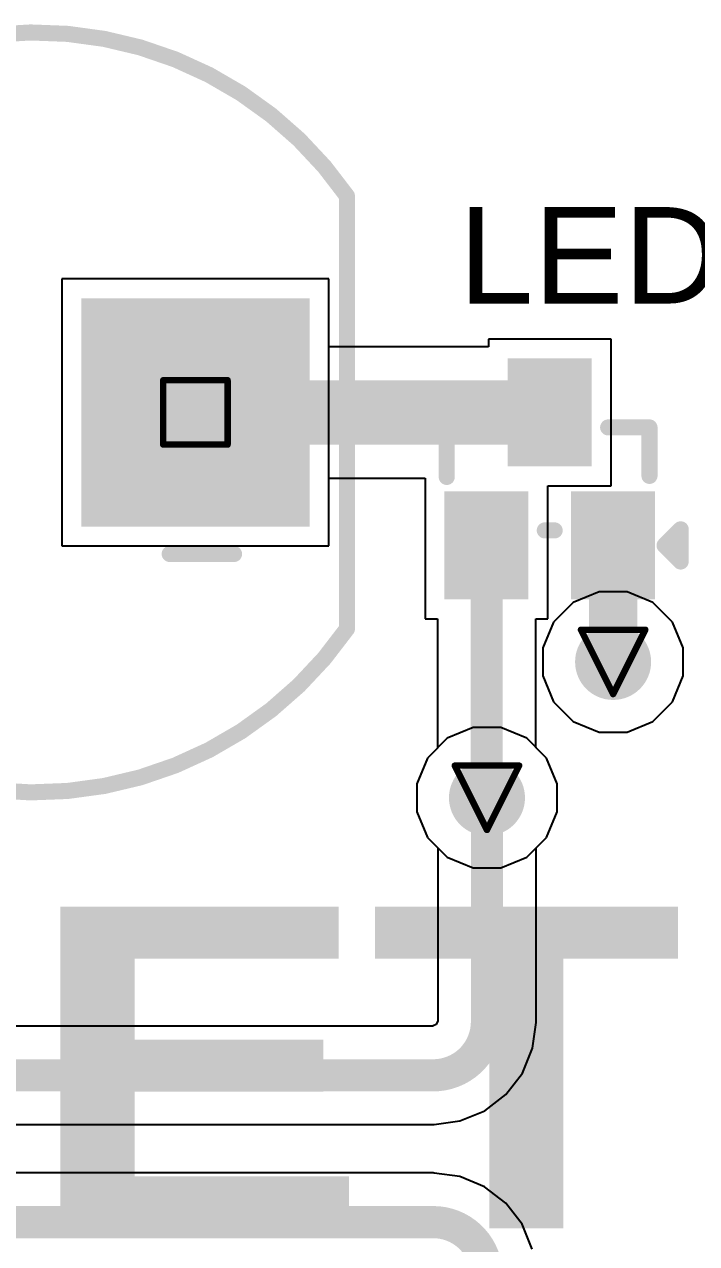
# Model space of a CAD drawing. Header units: inches. Extents: x 0 to 5359, y 0 to 5098.
# Drawn here: x 31.02 to 36.33, y 12.84 to 22.46 of the extents above; entities that cross this region are included whole.
import ezdxf

# ---------------------------------------------------------------- set-up
doc = ezdxf.new("R2010")
doc.units = ezdxf.units.IN
for name, color, linetype in [('Bottom Layer', 5, 'Continuous'), ('Bottom Solder', 6, 'Continuous'), ('Drill Drawing', 1, 'Continuous'), ('Layer 1', 16, 'Continuous'), ('Layer 2', 76, 'Continuous'), ('Multi-Layer', 9, 'Continuous'), ('Pad Holes', 156, 'Continuous'), ('Top Layer', 1, 'Continuous'), ('Top Overlay', 2, 'Continuous'), ('Top Paste', 8, 'Continuous'), ('Top Solder', 216, 'Continuous'), ('Via Holes', 16, 'Continuous')]:
    doc.layers.add(name, color=color, linetype=linetype)
doc.styles.add('Arial', font='', dxfattribs={"height": 0.2})
doc.styles.add('Arial Black_Bold', font='', dxfattribs={"height": 0.2})
doc.styles.get('Arial').set_extended_font_data('Arial')
doc.styles.get('Arial Black_Bold').set_extended_font_data('Arial Black', bold=True)

# ---------------------------------------------------------------- blocks, each defined once
blk = doc.blocks.new('SOT_416_178')
at = {"layer": 'Top Layer'}
for points in [[(-0.2301, 0.85), (0.2301, 0.85), (0.2301, 0.2), (-0.2301, 0.2)], [(-0.7301, -0.1999), (-0.2701, -0.1999), (-0.2701, -0.8501), (-0.7301, -0.8501)], [(0.2701, -0.1999), (0.7301, -0.1999), (0.7301, -0.8501), (0.2701, -0.8501)]]:
    blk.add_hatch(color=1, dxfattribs=at).paths.add_polyline_path(points)
at = {"layer": 'Top Paste'}
for points in [[(-0.2301, 0.85), (0.2301, 0.85), (0.2301, 0.2), (-0.2301, 0.2)], [(-0.7301, -0.1999), (-0.2701, -0.1999), (-0.2701, -0.8501), (-0.7301, -0.8501)], [(0.2701, -0.1999), (0.7301, -0.1999), (0.7301, -0.8501), (0.2701, -0.8501)]]:
    blk.add_hatch(color=8, dxfattribs=at).paths.add_polyline_path(points)
at = {"layer": 'Top Solder'}
for points in [[(-0.3317, 0.9516), (0.3317, 0.9516), (0.3317, 0.0984), (-0.3317, 0.0984)], [(-0.8317, -0.0983), (-0.1685, -0.0983), (-0.1685, -0.9517), (-0.8317, -0.9517)], [(0.1685, -0.0983), (0.8317, -0.0983), (0.8317, -0.9517), (0.1685, -0.9517)]]:
    blk.add_hatch(color=216, dxfattribs=at).paths.add_polyline_path(points)
at = {"layer": 'Top Overlay'}
for points in [[(-0.8128, 0.4064, 0.127, 0.127, 0), (-0.4613, 0.4064, 0.127, 0.127, 0)], [(-0.8128, 0.0158, 0.127, 0.127, 0), (-0.8128, 0.4064, 0.127, 0.127, 0)], [(0.4613, 0.4064, 0.127, 0.127, 0), (0.7874, 0.4064, 0.127, 0.127, 0)], [(0.7874, 0.024, 0.127, 0.127, 0), (0.7874, 0.4064, 0.127, 0.127, 0)], [(-0.039, -0.4064, 0.127, 0.127, 0), (0.039, -0.4064, 0.127, 0.127, 0)], [(0.9065, -0.525, 0.127, 0.127, 0), (1.0335, -0.398, 0.127, 0.127, 0)], [(1.0335, -0.652, 0.127, 0.127, 0), (1.0335, -0.398, 0.127, 0.127, 0)], [(0.9065, -0.525, 0.127, 0.127, 0), (1.0335, -0.652, 0.127, 0.127, 0)]]:
    blk.add_lwpolyline(points, format="xyseb", dxfattribs=at)
for points in [[(-0.8446, 0.4064, 0.0635, 0.0635, 1), (-0.781, 0.4064, 0.0635, 0.0635, 1)], [(-0.8446, 0.4064, 0.0635, 0.0635, 1), (-0.781, 0.4064, 0.0635, 0.0635, 1)], [(-0.493, 0.4064, 0.0635, 0.0635, 1), (-0.4295, 0.4064, 0.0635, 0.0635, 1)], [(0.4295, 0.4064, 0.0635, 0.0635, 1), (0.493, 0.4064, 0.0635, 0.0635, 1)], [(0.7556, 0.4064, 0.0635, 0.0635, 1), (0.8191, 0.4064, 0.0635, 0.0635, 1)], [(0.7556, 0.4064, 0.0635, 0.0635, 1), (0.8191, 0.4064, 0.0635, 0.0635, 1)], [(-0.8446, 0.0158, 0.0635, 0.0635, 1), (-0.781, 0.0158, 0.0635, 0.0635, 1)], [(0.7556, 0.024, 0.0635, 0.0635, 1), (0.8191, 0.024, 0.0635, 0.0635, 1)], [(-0.0707, -0.4064, 0.0635, 0.0635, 1), (-0.0072, -0.4064, 0.0635, 0.0635, 1)], [(0.0072, -0.4064, 0.0635, 0.0635, 1), (0.0707, -0.4064, 0.0635, 0.0635, 1)], [(1.0018, -0.398, 0.0635, 0.0635, 1), (1.0653, -0.398, 0.0635, 0.0635, 1)], [(1.0018, -0.398, 0.0635, 0.0635, 1), (1.0653, -0.398, 0.0635, 0.0635, 1)], [(0.8748, -0.525, 0.0635, 0.0635, 1), (0.9383, -0.525, 0.0635, 0.0635, 1)], [(0.8748, -0.525, 0.0635, 0.0635, 1), (0.9383, -0.525, 0.0635, 0.0635, 1)], [(1.0018, -0.652, 0.0635, 0.0635, 1), (1.0653, -0.652, 0.0635, 0.0635, 1)], [(1.0018, -0.652, 0.0635, 0.0635, 1), (1.0653, -0.652, 0.0635, 0.0635, 1)]]:
    blk.add_lwpolyline(points, format="xyseb", close=True, dxfattribs=at)
blk = doc.blocks.new('TH_LED_5___Y______185')
at = {"layer": 'Bottom Layer'}
blk.add_hatch(color=5, dxfattribs=at).paths.add_polyline_path([(-2.07, 0.8), (-0.47, 0.8), (-0.47, -0.8), (-2.07, -0.8)])
h = blk.add_hatch(color=5, dxfattribs=at)
edge = h.paths.add_edge_path()
edge.add_arc((1.27, 0), 0.8, 0, 360)
at = {"layer": 'Bottom Solder'}
blk.add_hatch(color=6, dxfattribs=at).paths.add_polyline_path([(-2.1716, 0.9016), (-0.3684, 0.9016), (-0.3684, -0.9016), (-2.1716, -0.9016)])
h = blk.add_hatch(color=6, dxfattribs=at)
edge = h.paths.add_edge_path()
edge.add_arc((1.27, 0), 0.9016, 0, 360)
at = {"layer": 'Layer 1'}
blk.add_hatch(color=16, dxfattribs=at).paths.add_polyline_path([(-2.07, 0.8), (-0.47, 0.8), (-0.47, -0.8), (-2.07, -0.8)])
h = blk.add_hatch(color=16, dxfattribs=at)
edge = h.paths.add_edge_path()
edge.add_arc((1.27, 0), 0.8, 0, 360)
at = {"layer": 'Layer 2'}
blk.add_hatch(color=76, dxfattribs=at).paths.add_polyline_path([(-2.07, 0.8), (-0.47, 0.8), (-0.47, -0.8), (-2.07, -0.8)])
h = blk.add_hatch(color=76, dxfattribs=at)
edge = h.paths.add_edge_path()
edge.add_arc((1.27, 0), 0.8, 0, 360)
at = {"layer": 'Multi-Layer'}
blk.add_hatch(color=9, dxfattribs=at).paths.add_polyline_path([(-2.07, 0.8), (-0.47, 0.8), (-0.47, -0.8), (-2.07, -0.8)])
h = blk.add_hatch(color=9, dxfattribs=at)
edge = h.paths.add_edge_path()
edge.add_arc((1.27, 0), 0.8, 0, 360)
at = {"layer": 'Pad Holes'}
h = blk.add_hatch(color=7, dxfattribs=at)
edge = h.paths.add_edge_path()
edge.add_arc((-1.27, 0), 0.45, 0, 360)
h = blk.add_hatch(color=7, dxfattribs=at)
edge = h.paths.add_edge_path()
edge.add_arc((1.27, 0), 0.45, 0, 360)
at = {"layer": 'Top Layer'}
blk.add_hatch(color=1, dxfattribs=at).paths.add_polyline_path([(-2.07, 0.8), (-0.47, 0.8), (-0.47, -0.8), (-2.07, -0.8)])
h = blk.add_hatch(color=1, dxfattribs=at)
edge = h.paths.add_edge_path()
edge.add_arc((1.27, 0), 0.8, 0, 360)
at = {"layer": 'Top Solder'}
blk.add_hatch(color=216, dxfattribs=at).paths.add_polyline_path([(-2.1716, 0.9016), (-0.3684, 0.9016), (-0.3684, -0.9016), (-2.1716, -0.9016)])
h = blk.add_hatch(color=216, dxfattribs=at)
edge = h.paths.add_edge_path()
edge.add_arc((1.27, 0), 0.9016, 0, 360)
at = {"layer": 'Top Overlay'}
for points in [[(-2.4656, 1.7091, 0.127, 0.127, -0.73505), (3, 0, 0.127, 0.127, 0)], [(-2.4656, 1.7091, 0.127, 0.127, 0), (-2.4656, -1.7091, 0.127, 0.127, 0)], [(-1.0668, 1.1176, 0.127, 0.127, 0), (-1.5748, 1.1176, 0.127, 0.127, 0)], [(2.5146, 0.2794, 0.127, 0.127, 0), (2.5146, -0.2286, 0.127, 0.127, 0)], [(3, 0, 0.127, 0.127, -0.73505), (-2.4656, -1.7091, 0.127, 0.127, 0)], [(2.7686, 0.0254, 0.127, 0.127, 0), (2.2606, 0.0254, 0.127, 0.127, 0)]]:
    blk.add_lwpolyline(points, format="xyseb", dxfattribs=at)
for points in [[(-2.4973, 1.7091, 0.0635, 0.0635, 1), (-2.4338, 1.7091, 0.0635, 0.0635, 1)], [(-2.4973, 1.7091, 0.0635, 0.0635, 1), (-2.4338, 1.7091, 0.0635, 0.0635, 1)], [(-1.6065, 1.1176, 0.0635, 0.0635, 1), (-1.5431, 1.1176, 0.0635, 0.0635, 1)], [(-1.0985, 1.1176, 0.0635, 0.0635, 1), (-1.0351, 1.1176, 0.0635, 0.0635, 1)], [(2.4829, 0.2794, 0.0635, 0.0635, 1), (2.5463, 0.2794, 0.0635, 0.0635, 1)], [(2.2288, 0.0254, 0.0635, 0.0635, 1), (2.2923, 0.0254, 0.0635, 0.0635, 1)], [(2.7368, 0.0254, 0.0635, 0.0635, 1), (2.8003, 0.0254, 0.0635, 0.0635, 1)], [(2.9682, 0, 0.0635, 0.0635, 1), (3.0317, 0, 0.0635, 0.0635, 1)], [(2.9682, 0, 0.0635, 0.0635, 1), (3.0317, 0, 0.0635, 0.0635, 1)], [(2.4829, -0.2286, 0.0635, 0.0635, 1), (2.5463, -0.2286, 0.0635, 0.0635, 1)], [(-2.4973, -1.7091, 0.0635, 0.0635, 1), (-2.4338, -1.7091, 0.0635, 0.0635, 1)], [(-2.4973, -1.7091, 0.0635, 0.0635, 1), (-2.4338, -1.7091, 0.0635, 0.0635, 1)]]:
    blk.add_lwpolyline(points, format="xyseb", close=True, dxfattribs=at)

msp = doc.modelspace()

# ---------------------------------------------------------------- hatches: boundary and pattern name
at = {"layer": 'Bottom Layer'}
h = msp.add_hatch(color=5, dxfattribs=at)
edge = h.paths.add_edge_path()
edge.add_arc((35.6664, 17.43), 0.3, 0, 360)
h = msp.add_hatch(color=5, dxfattribs=at)
edge = h.paths.add_edge_path()
edge.add_arc((34.671, 16.3576), 0.3, 0, 360)
at = {"layer": 'Layer 1'}
h = msp.add_hatch(color=16, dxfattribs=at)
edge = h.paths.add_edge_path()
edge.add_arc((35.6664, 17.43), 0.3, 0, 360)
h = msp.add_hatch(color=16, dxfattribs=at)
edge = h.paths.add_edge_path()
edge.add_arc((34.671, 16.3576), 0.3, 0, 360)
at = {"layer": 'Layer 2'}
h = msp.add_hatch(color=76, dxfattribs=at)
edge = h.paths.add_edge_path()
edge.add_arc((35.6664, 17.43), 0.3, 0, 360)
h = msp.add_hatch(color=76, dxfattribs=at)
edge = h.paths.add_edge_path()
edge.add_arc((34.671, 16.3576), 0.3, 0, 360)
at = {"layer": 'Top Layer'}
h = msp.add_hatch(color=1, dxfattribs=at)
edge = h.paths.add_edge_path()
edge.add_arc((35.6664, 17.43), 0.3, 0, 360)
h = msp.add_hatch(color=1, dxfattribs=at)
edge = h.paths.add_edge_path()
edge.add_arc((34.671, 16.3576), 0.3, 0, 360)
at = {"layer": 'Via Holes'}
h = msp.add_hatch(color=7, dxfattribs=at)
edge = h.paths.add_edge_path()
edge.add_arc((35.6664, 17.43), 0.15, 0, 360)
h = msp.add_hatch(color=7, dxfattribs=at)
edge = h.paths.add_edge_path()
edge.add_arc((34.671, 16.3576), 0.15, 0, 360)

# ---------------------------------------------------------------- linework, layer by layer
at = {"layer": 'Bottom Layer'}
for p, q in [((33.424, 20.454), (31.316, 20.454)), ((31.316, 20.454), (31.316, 18.346)), ((33.424, 18.346), (33.424, 20.454)), ((31.316, 18.346), (33.424, 18.346)), ((34.5608, 16.9116), (34.3572, 16.8273)), ((34.7812, 16.9116), (34.5608, 16.9116)), ((34.9848, 16.8273), (34.7812, 16.9116)), ((34.3572, 16.8273), (34.2013, 16.6714)), ((35.1407, 16.6714), (34.9848, 16.8273)), ((34.2013, 16.6714), (34.117, 16.4678)), ((35.225, 16.4678), (35.1407, 16.6714)), ((34.117, 16.4678), (34.117, 16.2474)), ((35.225, 16.2474), (35.225, 16.4678)), ((34.117, 16.2474), (34.2013, 16.0438)), ((35.1407, 16.0438), (35.225, 16.2474)), ((34.2013, 16.0438), (34.2825, 15.9626)), ((35.0595, 15.9626), (35.1407, 16.0438)), ((34.2825, 15.9626), (34.2825, 14.5905)), ((35.0595, 14.5905), (35.0595, 15.9626)), ((34.2466, 14.5546), (25.22, 14.5546)), ((34.2701, 14.5671), (34.2466, 14.5573)), ((34.2466, 14.5573), (34.2466, 14.5546)), ((34.2798, 14.5905), (34.2701, 14.5671)), ((34.2825, 14.5905), (34.2798, 14.5905)), ((35.0313, 14.3803), (35.0579, 14.5829)), ((35.0579, 14.5829), (35.0595, 14.5905)), ((34.9501, 14.1844), (35.0313, 14.3803)), ((34.821, 14.0161), (34.9501, 14.1844)), ((34.6528, 13.887), (34.821, 14.0161)), ((34.4569, 13.8059), (34.6528, 13.887)), ((28.5479, 13.7777), (34.2466, 13.7777)), ((34.2466, 13.7777), (34.2543, 13.7792)), ((34.2543, 13.7792), (34.4569, 13.8059)), ((34.2466, 13.3958), (28.5479, 13.3958)), ((34.2546, 13.3942), (34.2466, 13.3958)), ((34.4562, 13.3677), (34.2546, 13.3942)), ((34.6516, 13.2868), (34.4562, 13.3677)), ((34.8193, 13.1581), (34.6516, 13.2868)), ((34.948, 12.9904), (34.8193, 13.1581)), ((35.0289, 12.795), (34.948, 12.9904))]:
    msp.add_line(p, q, dxfattribs=at)
for points in [[(34.671, 14.5905, 0.254, 0.254, 0), (34.671, 16.3576, 0.254, 0.254, 0)], [(34.671, 14.5905, 0.254, 0.254, -0.414214), (34.2466, 14.1662, 0.254, 0.254, 0)], [(25.2067, 14.1662, 0.254, 0.254, 0), (34.2466, 14.1662, 0.254, 0.254, 0)], [(24.7411, 13.0074, 0.254, 0.254, 0), (34.2466, 13.0074, 0.254, 0.254, 0)], [(34.2466, 13.0074, 0.254, 0.254, -0.414214), (34.6686, 12.5854, 0.254, 0.254, 0)]]:
    msp.add_lwpolyline(points, format="xyseb", dxfattribs=at)
for points in [[(34.6075, 16.3576, 0.127, 0.127, 1), (34.7345, 16.3576, 0.127, 0.127, 1)], [(34.6075, 14.5905, 0.127, 0.127, 1), (34.7345, 14.5905, 0.127, 0.127, 1)], [(34.6075, 14.5905, 0.127, 0.127, 1), (34.7345, 14.5905, 0.127, 0.127, 1)], [(34.1831, 14.1662, 0.127, 0.127, 1), (34.3101, 14.1662, 0.127, 0.127, 1)], [(34.1831, 14.1662, 0.127, 0.127, 1), (34.3101, 14.1662, 0.127, 0.127, 1)], [(34.1831, 13.0074, 0.127, 0.127, 1), (34.3101, 13.0074, 0.127, 0.127, 1)], [(34.1831, 13.0074, 0.127, 0.127, 1), (34.3101, 13.0074, 0.127, 0.127, 1)]]:
    msp.add_lwpolyline(points, format="xyseb", close=True, dxfattribs=at)
at = {"layer": 'Drill Drawing'}
for points in [[(32.116, 19.654, 0.0508, 0.0508, 0), (32.624, 19.654, 0.0508, 0.0508, 0)], [(32.116, 19.146, 0.0508, 0.0508, 0), (32.116, 19.654, 0.0508, 0.0508, 0)], [(32.624, 19.146, 0.0508, 0.0508, 0), (32.624, 19.654, 0.0508, 0.0508, 0)], [(32.116, 19.146, 0.0508, 0.0508, 0), (32.624, 19.146, 0.0508, 0.0508, 0)], [(35.4124, 17.684, 0.0508, 0.0508, 0), (35.9204, 17.684, 0.0508, 0.0508, 0)], [(35.4124, 17.684, 0.0508, 0.0508, 0), (35.6664, 17.176, 0.0508, 0.0508, 0)], [(35.6664, 17.176, 0.0508, 0.0508, 0), (35.9204, 17.684, 0.0508, 0.0508, 0)], [(34.417, 16.6116, 0.0508, 0.0508, 0), (34.925, 16.6116, 0.0508, 0.0508, 0)], [(34.417, 16.6116, 0.0508, 0.0508, 0), (34.671, 16.1036, 0.0508, 0.0508, 0)], [(34.671, 16.1036, 0.0508, 0.0508, 0), (34.925, 16.6116, 0.0508, 0.0508, 0)]]:
    msp.add_lwpolyline(points, format="xyseb", dxfattribs=at)
for points in [[(32.1033, 19.654, 0.0254, 0.0254, 1), (32.1287, 19.654, 0.0254, 0.0254, 1)], [(32.1033, 19.654, 0.0254, 0.0254, 1), (32.1287, 19.654, 0.0254, 0.0254, 1)], [(32.6113, 19.654, 0.0254, 0.0254, 1), (32.6367, 19.654, 0.0254, 0.0254, 1)], [(32.6113, 19.654, 0.0254, 0.0254, 1), (32.6367, 19.654, 0.0254, 0.0254, 1)], [(32.1033, 19.146, 0.0254, 0.0254, 1), (32.1287, 19.146, 0.0254, 0.0254, 1)], [(32.1033, 19.146, 0.0254, 0.0254, 1), (32.1287, 19.146, 0.0254, 0.0254, 1)], [(32.6113, 19.146, 0.0254, 0.0254, 1), (32.6367, 19.146, 0.0254, 0.0254, 1)], [(32.6113, 19.146, 0.0254, 0.0254, 1), (32.6367, 19.146, 0.0254, 0.0254, 1)], [(35.3997, 17.684, 0.0254, 0.0254, 1), (35.4251, 17.684, 0.0254, 0.0254, 1)], [(35.3997, 17.684, 0.0254, 0.0254, 1), (35.4251, 17.684, 0.0254, 0.0254, 1)], [(35.9077, 17.684, 0.0254, 0.0254, 1), (35.9331, 17.684, 0.0254, 0.0254, 1)], [(35.9077, 17.684, 0.0254, 0.0254, 1), (35.9331, 17.684, 0.0254, 0.0254, 1)], [(35.6537, 17.176, 0.0254, 0.0254, 1), (35.6791, 17.176, 0.0254, 0.0254, 1)], [(35.6537, 17.176, 0.0254, 0.0254, 1), (35.6791, 17.176, 0.0254, 0.0254, 1)], [(34.4043, 16.6116, 0.0254, 0.0254, 1), (34.4297, 16.6116, 0.0254, 0.0254, 1)], [(34.4043, 16.6116, 0.0254, 0.0254, 1), (34.4297, 16.6116, 0.0254, 0.0254, 1)], [(34.9123, 16.6116, 0.0254, 0.0254, 1), (34.9377, 16.6116, 0.0254, 0.0254, 1)], [(34.9123, 16.6116, 0.0254, 0.0254, 1), (34.9377, 16.6116, 0.0254, 0.0254, 1)], [(34.6583, 16.1036, 0.0254, 0.0254, 1), (34.6837, 16.1036, 0.0254, 0.0254, 1)], [(34.6583, 16.1036, 0.0254, 0.0254, 1), (34.6837, 16.1036, 0.0254, 0.0254, 1)]]:
    msp.add_lwpolyline(points, format="xyseb", close=True, dxfattribs=at)
at = {"layer": 'Layer 1'}
for p, q in [((33.424, 20.454), (31.316, 20.454)), ((31.316, 20.454), (31.316, 18.346)), ((33.424, 18.346), (33.424, 20.454)), ((31.316, 18.346), (33.424, 18.346)), ((34.5608, 16.9116), (34.3572, 16.8273)), ((34.7812, 16.9116), (34.5608, 16.9116)), ((34.9848, 16.8273), (34.7812, 16.9116)), ((34.3572, 16.8273), (34.2013, 16.6714)), ((35.1407, 16.6714), (34.9848, 16.8273)), ((34.2013, 16.6714), (34.117, 16.4678)), ((35.225, 16.4678), (35.1407, 16.6714)), ((34.117, 16.4678), (34.117, 16.2474)), ((35.225, 16.2474), (35.225, 16.4678)), ((34.117, 16.2474), (34.2013, 16.0438)), ((35.1407, 16.0438), (35.225, 16.2474)), ((34.2013, 16.0438), (34.3572, 15.8879)), ((34.9848, 15.8879), (35.1407, 16.0438)), ((34.3572, 15.8879), (34.5608, 15.8036)), ((34.7812, 15.8036), (34.9848, 15.8879)), ((34.5608, 15.8036), (34.7812, 15.8036))]:
    msp.add_line(p, q, dxfattribs=at)
at = {"layer": 'Layer 2'}
for p, q in [((33.424, 20.454), (31.316, 20.454)), ((31.316, 20.454), (31.316, 18.346)), ((33.424, 18.346), (33.424, 20.454)), ((31.316, 18.346), (33.424, 18.346)), ((35.5562, 17.984), (35.3525, 17.8997)), ((35.7766, 17.984), (35.5562, 17.984)), ((35.9802, 17.8997), (35.7766, 17.984)), ((35.3525, 17.8997), (35.1967, 17.7439)), ((36.136, 17.7439), (35.9802, 17.8997)), ((35.1967, 17.7439), (35.1124, 17.5402)), ((36.2204, 17.5402), (36.136, 17.7439)), ((35.1124, 17.5402), (35.1124, 17.3198)), ((36.2204, 17.3198), (36.2204, 17.5402)), ((35.1124, 17.3198), (35.1967, 17.1162)), ((36.136, 17.1162), (36.2204, 17.3198)), ((35.1967, 17.1162), (35.3525, 16.9604)), ((35.9802, 16.9604), (36.136, 17.1162)), ((35.3525, 16.9604), (35.5562, 16.876)), ((35.7766, 16.876), (35.9802, 16.9604)), ((34.5608, 16.9116), (34.3572, 16.8273)), ((34.7812, 16.9116), (34.5608, 16.9116)), ((34.9848, 16.8273), (34.7812, 16.9116)), ((35.5562, 16.876), (35.7766, 16.876)), ((34.3572, 16.8273), (34.2013, 16.6714)), ((35.1407, 16.6714), (34.9848, 16.8273)), ((34.2013, 16.6714), (34.117, 16.4678)), ((35.225, 16.4678), (35.1407, 16.6714)), ((34.117, 16.4678), (34.117, 16.2474)), ((35.225, 16.2474), (35.225, 16.4678)), ((34.117, 16.2474), (34.2013, 16.0438)), ((35.1407, 16.0438), (35.225, 16.2474)), ((34.2013, 16.0438), (34.3572, 15.8879)), ((34.9848, 15.8879), (35.1407, 16.0438)), ((34.3572, 15.8879), (34.5608, 15.8036)), ((34.7812, 15.8036), (34.9848, 15.8879)), ((34.5608, 15.8036), (34.7812, 15.8036))]:
    msp.add_line(p, q, dxfattribs=at)
at = {"layer": 'Top Layer'}
for p, q in [((33.424, 20.454), (31.316, 20.454)), ((31.316, 20.454), (31.316, 18.346)), ((33.424, 19.9179), (33.424, 20.454)), ((35.6504, 19.9789), (34.6821, 19.9789)), ((34.6821, 19.9789), (34.6821, 19.9179)), ((35.6504, 18.821), (35.6504, 19.9789)), ((34.6821, 19.9179), (33.424, 19.9179)), ((33.424, 18.346), (33.424, 18.882)), ((33.424, 18.882), (34.1821, 18.882)), ((34.1821, 18.882), (34.1821, 17.7708)), ((35.1501, 17.7708), (35.1501, 18.821)), ((35.1501, 18.821), (35.6504, 18.821)), ((31.316, 18.346), (33.424, 18.346)), ((34.1821, 17.7708), (34.2801, 17.7708)), ((34.2801, 17.7708), (34.2801, 16.7502)), ((35.057, 16.7551), (35.057, 17.7708)), ((35.057, 17.7708), (35.1501, 17.7708)), ((34.2801, 16.7502), (34.2013, 16.6714)), ((35.1407, 16.6714), (35.057, 16.7551)), ((34.2013, 16.6714), (34.117, 16.4678)), ((35.225, 16.4678), (35.1407, 16.6714)), ((34.117, 16.4678), (34.117, 16.2474)), ((35.225, 16.2474), (35.225, 16.4678)), ((34.117, 16.2474), (34.2013, 16.0438)), ((35.1407, 16.0438), (35.225, 16.2474)), ((34.2013, 16.0438), (34.3572, 15.8879)), ((34.9848, 15.8879), (35.1407, 16.0438)), ((34.3572, 15.8879), (34.5608, 15.8036)), ((34.7812, 15.8036), (34.9848, 15.8879)), ((34.5608, 15.8036), (34.7812, 15.8036))]:
    msp.add_line(p, q, dxfattribs=at)
for points in [[(32.3701, 19.3999, 0.508, 0.508, 0), (35.1154, 19.3999, 0.508, 0.508, 0)], [(35.6664, 18.3293, 0.381, 0.381, 0), (35.6767, 18.3396, 0.381, 0.381, 0)], [(35.6664, 17.43, 0.381, 0.381, 0), (35.6664, 18.3293, 0.381, 0.381, 0)], [(34.6661, 18.3499, 0.254, 0.254, 0), (34.6686, 18.3475, 0.254, 0.254, 0)], [(34.6686, 16.36, 0.254, 0.254, 0), (34.6686, 18.3475, 0.254, 0.254, 0)], [(35.6664, 18.3499, 0.254, 0.254, 0), (35.6767, 18.3396, 0.254, 0.254, 0)], [(34.6686, 16.36, 0.254, 0.254, 0), (34.671, 16.3576, 0.254, 0.254, 0)]]:
    msp.add_lwpolyline(points, format="xyseb", dxfattribs=at)
for points in [[(32.2431, 19.3999, 0.254, 0.254, 1), (32.4971, 19.3999, 0.254, 0.254, 1)], [(34.9884, 19.3999, 0.254, 0.254, 1), (35.2424, 19.3999, 0.254, 0.254, 1)], [(35.5711, 18.3293, 0.1905, 0.1905, 1), (35.7616, 18.3293, 0.1905, 0.1905, 1)], [(35.5711, 18.3293, 0.1905, 0.1905, 1), (35.7616, 18.3293, 0.1905, 0.1905, 1)], [(35.5814, 18.3396, 0.1905, 0.1905, 1), (35.7719, 18.3396, 0.1905, 0.1905, 1)], [(34.6026, 18.3499, 0.127, 0.127, 1), (34.7296, 18.3499, 0.127, 0.127, 1)], [(34.6051, 18.3475, 0.127, 0.127, 1), (34.7321, 18.3475, 0.127, 0.127, 1)], [(34.6051, 18.3475, 0.127, 0.127, 1), (34.7321, 18.3475, 0.127, 0.127, 1)], [(35.6029, 18.3499, 0.127, 0.127, 1), (35.7299, 18.3499, 0.127, 0.127, 1)], [(35.6132, 18.3396, 0.127, 0.127, 1), (35.7402, 18.3396, 0.127, 0.127, 1)], [(35.5711, 17.43, 0.1905, 0.1905, 1), (35.7616, 17.43, 0.1905, 0.1905, 1)], [(34.6051, 16.36, 0.127, 0.127, 1), (34.7321, 16.36, 0.127, 0.127, 1)], [(34.6051, 16.36, 0.127, 0.127, 1), (34.7321, 16.36, 0.127, 0.127, 1)], [(34.6075, 16.3576, 0.127, 0.127, 1), (34.7345, 16.3576, 0.127, 0.127, 1)]]:
    msp.add_lwpolyline(points, format="xyseb", close=True, dxfattribs=at)

# ---------------------------------------------------------------- block references
at = {"rotation": 180}
msp.add_blockref('TH_LED_5___Y______185', (31.1, 19.4), dxfattribs=at)
msp.add_blockref('SOT_416_178', (35.1662, 18.8749))

# ---------------------------------------------------------------- texts
at = {"layer": 'Top Overlay', "style": 'Arial'}
msp.add_text('LED7', height=0.762, dxfattribs=at).set_placement((34.4473, 20.2596))
at = {"layer": 'Top Overlay', "style": 'Arial Black_Bold'}
msp.add_text('NET', height=2.54, rotation=360, dxfattribs=at).set_placement((28.0998, 12.9571))

doc.saveas('drawing.dxf')
